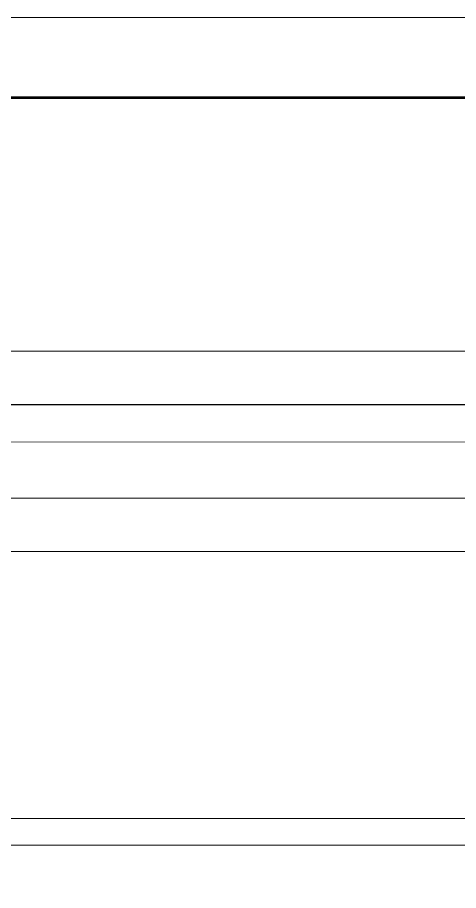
# Model space of a CAD drawing. Extents: x -2050 to 29725, y -1777 to 6820.
# Drawn here: x 2936 to 2969, y 2799.6 to 2865 of the extents above; entities that cross this region are included whole.
import ezdxf

# ---------------------------------------------------------------- set-up
doc = ezdxf.new("R2010")
doc.units = 0
doc.header["$LTSCALE"] = 25
doc.header["$MEASUREMENT"] = 0
for name, color, linetype, lineweight in [('00', 9, 'Continuous', 9), ('06D', 9, 'Continuous', 9), ('10', 9, 'Continuous', 9), ('14', 9, 'Continuous', 9), ('33', 9, 'BATTING', 9), ('40B', 9, 'Continuous', 9)]:
    doc.layers.add(name, color=color, linetype=linetype, lineweight=lineweight)
doc.linetypes.add('BATTING', pattern='A,0.0001,-0.1,[134,ltypeshp.shx,S=0.1,R=0,X=-0.1,Y=0],-0.2,[134,ltypeshp.shx,S=0.1,R=180,X=0.1,Y=0],-0.1', length=0.4001)

# ---------------------------------------------------------------- blocks, each defined once
blk = doc.blocks.new('p-zemin kat')
at = {"layer": '00'}
blk.add_lwpolyline([(2910, 2825), (3035, 2825), (3035, 2805), (2910, 2805)], close=True, dxfattribs=at)
at = {"layer": '06D'}
for points in [[(2529.825, 2825), (2529.825, 2865), (4067.5, 2865), (4067.5, 2825)], [(2904.372, 2840.001), (3034.592, 2840.002)], [(2909.85, 2833.203), (3034.968, 2833.253)]]:
    blk.add_lwpolyline(points, dxfattribs=at)
at = {"layer": '10'}
for points, const_width in [([(2529.825, 2859), (4067.2, 2859)], 0.2), ([(2903.37, 2836.001), (3041.448, 2836.001)], 0.1)]:
    blk.add_lwpolyline(points, dxfattribs=dict(at, const_width=const_width))
at = {"layer": '14'}
blk.add_lwpolyline([(2908, 2820.225), (2908, 2803), (3037, 2803), (3037, 2825)], dxfattribs=at)
at = {"layer": '33', "ltscale": 0.4}
blk.add_lwpolyline([(2910.15, 2829), (3035, 2829)], dxfattribs=at)
at = {"layer": '40B'}
blk.add_lwpolyline([(1935.267, 740.054, -0.306949), (4278.593, 2070.681, 0.001238), (4287.874, 2185.723, -0.024009), (4527.5, 2155.06), (4532.5, 2153.268), (4532.5, 2372.5), (4200, 2372.5), (3990, 2372.5), (3990, 2405), (3287.328, 2405), (3287.328, 2825), (2222.5, 2825)], format="xyb", dxfattribs=at)

msp = doc.modelspace()

# ---------------------------------------------------------------- block references
at = {"layer": '10'}
msp.add_blockref('p-zemin kat', (0, 0), dxfattribs=at)

doc.saveas('drawing.dxf')
